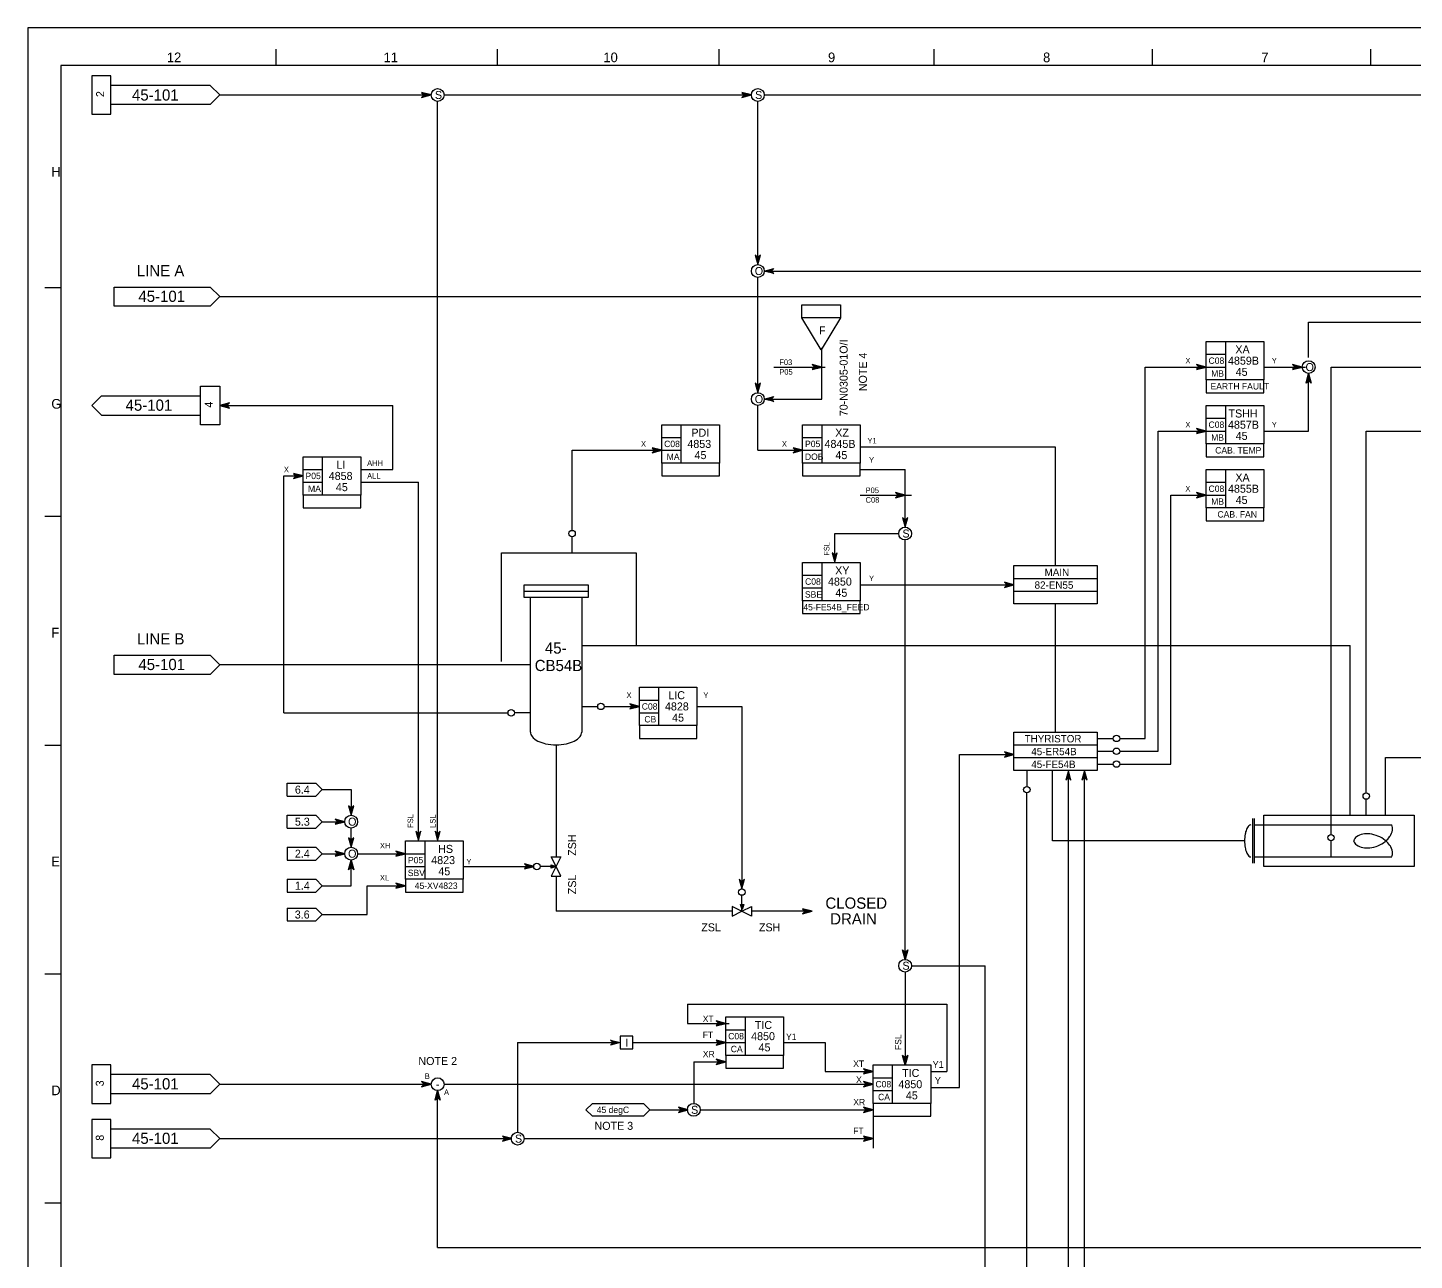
# Model space of a CAD drawing. Extents: x 0 to 841, y 0 to 594.
# Drawn here: x 0 to 433, y 209 to 594 of the extents above; entities that cross this region are included whole.
import ezdxf

# ---------------------------------------------------------------- set-up
doc = ezdxf.new("R2010")
doc.units = 0
for name, color, linetype in [('01-LIN-025-A', 7, 'Continuous'), ('08-LIN-050-A', 7, 'Continuous'), ('09-LIN-050-B', 7, 'Continuous'), ('12-LIN-100-A', 7, 'Continuous'), ('18-LIN-025-SP', 7, 'Continuous'), ('35-TXT-025', 7, 'Continuous'), ('36-TXT-035', 7, 'Continuous'), ('43-', 7, 'Continuous'), ('45-', 7, 'Continuous'), ('46-', 7, 'Continuous'), ('47-', 7, 'Continuous'), ('48-BOR-018', 7, 'Continuous'), ('49-LOG-UD', 7, 'Continuous'), ('50-REV-035-TRNG', 7, 'Continuous'), ('53-FAB-UD', 7, 'Continuous')]:
    doc.layers.add(name, color=color, linetype=linetype)

msp = doc.modelspace()

# ---------------------------------------------------------------- linework, layer by layer
at = {"layer": '01-LIN-025-A'}
for p, q in [((77.49, 587.26), (77.49, 582.23)), ((77.49, 587.26), (77.49, 582.23)), ((146.65, 587.26), (146.65, 582.23)), ((146.65, 587.26), (146.65, 582.23)), ((215.82, 587.26), (215.82, 582.23)), ((215.82, 587.26), (215.82, 582.23)), ((282.98, 587.26), (282.98, 582.23)), ((282.98, 587.26), (282.98, 582.23)), ((351.14, 587.26), (351.14, 582.23)), ((351.14, 587.26), (351.14, 582.23)), ((419.3, 587.26), (419.3, 582.23)), ((419.3, 587.26), (419.3, 582.23)), ((829.26, 582.23), (10.33, 582.23)), ((10.33, 582.23), (10.33, 10.38)), ((829.26, 582.23), (10.33, 582.23)), ((10.33, 582.23), (10.33, 10.38)), ((10.33, 512.76), (5.32, 512.76)), ((10.33, 512.76), (5.32, 512.76)), ((10.33, 441.28), (5.32, 441.28)), ((10.33, 441.28), (5.32, 441.28)), ((148, 396), (148, 430)), ((148, 430), (190, 430)), ((190, 430), (190, 401)), ((155, 418), (175, 418)), ((157, 374), (157, 416)), ((173, 416), (173, 374)), ((10.33, 369.8), (5.32, 369.8)), ((10.33, 369.8), (5.32, 369.8)), ((382.5, 347), (382.5, 333)), ((383, 347), (383, 333)), ((383, 345), (386, 345)), ((386, 345), (426, 345)), ((383, 335), (386, 335)), ((386, 335), (426, 335)), ((10.33, 298.32), (5.32, 298.32)), ((10.33, 298.32), (5.32, 298.32)), ((264, 254), (264, 244)), ((10.33, 226.84), (5.32, 226.84)), ((10.33, 226.84), (5.32, 226.84))]:
    msp.add_line(p, q, dxfattribs=at)
for points in [[(233.05, 488), (249, 488)], [(260, 448), (275.95, 448)], [(175, 420), (175, 416), (155, 416), (155, 420), (175, 420)], [(433, 348), (433, 332), (386, 332), (386, 348), (433, 348)]]:
    msp.add_lwpolyline(points, dxfattribs=at)
for centre, radius, start, end in [((159.14, 373.99), 2.14, 179.6533, 219.2026), ((161.75, 376.16), 5.54, 219.5447, 244.2009), ((168.25, 376.16), 5.54, 295.7991, 320.4553), ((170.86, 373.99), 2.14, 320.8011, 0.3504), ((163.99, 380.79), 10.68, 244.2008, 257.8668), ((165, 385.48), 15.48, 257.8679, 270.0032), ((165, 385.48), 15.48, 269.9968, 282.1321), ((166.01, 380.79), 10.68, 282.1325, 295.7985), ((387.89, 340.72), 7.83, 158.9303, 170.1513), ((383.88, 342.27), 3.53, 135.7681, 158.9281), ((382, 344.1), 0.905, 89.7595, 135.5279), ((417.8, 337.38), 4.79, 100.4091, 125.6542), ((418.26, 334.88), 7.34, 83.1488, 100.4193), ((418, 332.7), 9.53, 67.3835, 83.1493), ((421.46, 344.15), 4.8, 325.6502, 350.8952), ((423.26, 343.85), 2.97, 351.0966, 22.8177), ((392.04, 340), 12.04, 170.1472, 179.996), ((392.04, 340), 12.04, 180.0043, 189.8531), ((387.89, 339.28), 7.83, 189.8487, 201.0697), ((416.75, 338.87), 2.97, 125.8561, 157.5772), ((416.75, 341.13), 2.97, 202.425, 234.146), ((417.8, 342.62), 4.79, 234.3458, 259.5909), ((418.26, 345.12), 7.34, 259.5807, 276.8512), ((418, 347.3), 9.53, 276.8486, 292.6144), ((418, 332.7), 9.53, 51.6108, 67.3766), ((418, 347.3), 9.53, 292.6253, 308.3911), ((419.36, 345.58), 7.34, 308.3877, 325.6582), ((419.36, 334.42), 7.34, 34.3418, 51.6123), ((421.46, 335.85), 4.8, 9.1048, 34.3498), ((383.88, 337.73), 3.53, 201.0731, 224.2332), ((382, 335.9), 0.905, 224.469, 270.2374), ((423.26, 336.15), 2.97, 337.1827, 8.9038)]:
    msp.add_arc(centre, radius, start, end, dxfattribs=at)
at = {"layer": '08-LIN-050-A'}
for p, q in [((60, 510), (528, 510)), ((173, 401), (413, 401)), ((413, 348), (413, 401)), ((157, 395), (60, 395)), ((165, 370), (165, 335)), ((424, 348), (424, 366)), ((424, 366), (512, 366)), ((165, 329), (165, 318)), ((220, 318), (165, 318)), ((245, 318), (226, 318))]:
    msp.add_line(p, q, dxfattribs=at)
at = {"layer": '09-LIN-050-B'}
msp.add_lwpolyline([(0, 0), (841, 0), (841, 594), (0, 594)], close=True, dxfattribs=at)
msp.add_lwpolyline([(0, 0), (841, 0), (841, 594), (0, 594)], close=True, dxfattribs=at)
at = {"layer": '12-LIN-100-A'}
for p, q in [((308, 422), (334, 422)), ((308, 418), (334, 418)), ((308, 370), (334, 370)), ((308, 366), (334, 366)), ((81, 354), (81, 358)), ((81, 358), (90, 358)), ((90, 358), (92, 356)), ((92, 356), (90, 354)), ((81, 354), (90, 354)), ((81, 344), (81, 348)), ((81, 348), (90, 348)), ((90, 348), (92, 346)), ((81, 344), (90, 344)), ((92, 346), (90, 344)), ((81, 338), (81, 334)), ((81, 338), (90, 338)), ((92, 336), (90, 338)), ((81, 334), (90, 334)), ((90, 334), (92, 336)), ((81, 328), (81, 324)), ((81, 328), (90, 328)), ((92, 326), (90, 328)), ((90, 324), (92, 326)), ((81, 324), (90, 324)), ((81, 319), (81, 315)), ((81, 319), (90, 319)), ((92, 317), (90, 319)), ((90, 315), (92, 317)), ((81, 315), (90, 315))]:
    msp.add_line(p, q, dxfattribs=at)
for points in [[(308, 426), (334, 426), (334, 414), (308, 414)], [(308, 374), (334, 374), (334, 362), (308, 362)]]:
    msp.add_lwpolyline(points, close=True, dxfattribs=at)
at = {"layer": '18-LIN-025-SP'}
for p, q in [((321, 463), (260, 463)), ((321, 426), (321, 463)), ((321, 374), (321, 414)), ((320, 340), (320, 362)), ((380, 340), (320, 340))]:
    msp.add_line(p, q, dxfattribs=at)
at = {"layer": '43-'}
for p, q in [((27, 513), (57, 513)), ((27, 507), (27, 513)), ((57, 513), (60, 510)), ((57, 507), (27, 507)), ((60, 510), (57, 507)), ((27, 398), (57, 398)), ((27, 392), (27, 398)), ((57, 398), (60, 395)), ((60, 395), (57, 392)), ((57, 392), (27, 392))]:
    msp.add_line(p, q, dxfattribs=at)
at = {"layer": '46-'}
for p, q in [((126, 573), (123, 573.8)), ((123, 573.8), (123.8, 573)), ((123.8, 573), (123, 572.2)), ((123, 572.2), (126, 573)), ((125.6, 573), (123.4, 573.6)), ((123.4, 573.6), (124, 573)), ((124, 573), (123.4, 572.4)), ((123.4, 572.4), (125.6, 573)), ((125.2, 573), (123.8, 573.4)), ((123.8, 573.4), (124.2, 573)), ((124.2, 573), (123.8, 572.6)), ((123.8, 572.6), (125.2, 573)), ((124.8, 573), (124.2, 573.2)), ((124.2, 573.2), (124.4, 573)), ((124.4, 573), (124.2, 572.8)), ((124.2, 572.8), (124.8, 573)), ((226, 573), (223, 573.8)), ((223, 573.8), (223.8, 573)), ((223.8, 573), (223, 572.2)), ((223, 572.2), (226, 573)), ((225.6, 573), (223.4, 573.6)), ((223.4, 573.6), (224, 573)), ((224, 573), (223.4, 572.4)), ((223.4, 572.4), (225.6, 573)), ((225.2, 573), (223.8, 573.4)), ((223.8, 573.4), (224.2, 573)), ((224.2, 573), (223.8, 572.6)), ((223.8, 572.6), (225.2, 573)), ((224.8, 573), (224.2, 573.2)), ((224.2, 573.2), (224.4, 573)), ((224.4, 573), (224.2, 572.8)), ((224.2, 572.8), (224.8, 573)), ((228, 522.2), (227.2, 523)), ((227.2, 523), (228, 520)), ((228, 522), (227.4, 522.6)), ((227.4, 522.6), (228, 520.4)), ((228, 521.8), (227.6, 522.2)), ((227.6, 522.2), (228, 520.8)), ((228, 521.6), (227.8, 521.8)), ((227.8, 521.8), (228, 521.2)), ((228, 520), (228.8, 523)), ((228.8, 523), (228, 522.2)), ((228, 520.4), (228.6, 522.6)), ((228.6, 522.6), (228, 522)), ((228, 520.8), (228.4, 522.2)), ((228.4, 522.2), (228, 521.8)), ((228, 521.2), (228.2, 521.8)), ((228.2, 521.8), (228, 521.6)), ((230, 518), (233, 518.8)), ((233, 517.2), (230, 518)), ((230.4, 518), (232.6, 518.6)), ((232.6, 517.4), (230.4, 518)), ((230.8, 518), (232.2, 518.4)), ((232.2, 517.6), (230.8, 518)), ((231.2, 518), (231.8, 518.2)), ((231.8, 517.8), (231.2, 518)), ((231.8, 518.2), (231.6, 518)), ((231.6, 518), (231.8, 517.8)), ((232.2, 518.4), (231.8, 518)), ((231.8, 518), (232.2, 517.6)), ((232.6, 518.6), (232, 518)), ((232, 518), (232.6, 517.4)), ((233, 518.8), (232.2, 518)), ((232.2, 518), (233, 517.2)), ((248, 488), (245, 488.8)), ((245, 488.8), (245.8, 488)), ((245.8, 488), (245, 487.2)), ((245, 487.2), (248, 488)), ((247.6, 488), (245.4, 488.6)), ((245.4, 488.6), (246, 488)), ((246, 488), (245.4, 487.4)), ((245.4, 487.4), (247.6, 488)), ((247.2, 488), (245.8, 488.4)), ((245.8, 488.4), (246.2, 488)), ((246.2, 488), (245.8, 487.6)), ((245.8, 487.6), (247.2, 488)), ((246.8, 488), (246.2, 488.2)), ((246.2, 488.2), (246.4, 488)), ((246.4, 488), (246.2, 487.8)), ((246.2, 487.8), (246.8, 488)), ((368, 488), (365, 488.8)), ((365, 488.8), (365.8, 488)), ((365.8, 488), (365, 487.2)), ((365, 487.2), (368, 488)), ((367.6, 488), (365.4, 488.6)), ((365.4, 488.6), (366, 488)), ((366, 488), (365.4, 487.4)), ((365.4, 487.4), (367.6, 488)), ((367.2, 488), (365.8, 488.4)), ((365.8, 488.4), (366.2, 488)), ((366.2, 488), (365.8, 487.6)), ((365.8, 487.6), (367.2, 488)), ((366.8, 488), (366.2, 488.2)), ((366.2, 488.2), (366.4, 488)), ((366.4, 488), (366.2, 487.8)), ((366.2, 487.8), (366.8, 488)), ((398, 488), (395, 488.8)), ((395, 488.8), (395.8, 488)), ((395.8, 488), (395, 487.2)), ((395, 487.2), (398, 488)), ((397.6, 488), (395.4, 488.6)), ((395.4, 488.6), (396, 488)), ((396, 488), (395.4, 487.4)), ((395.4, 487.4), (397.6, 488)), ((397.2, 488), (395.8, 488.4)), ((395.8, 488.4), (396.2, 488)), ((396.2, 488), (395.8, 487.6)), ((395.8, 487.6), (397.2, 488)), ((396.8, 488), (396.2, 488.2)), ((396.2, 488.2), (396.4, 488)), ((396.4, 488), (396.2, 487.8)), ((396.2, 487.8), (396.8, 488)), ((399.2, 483), (400, 486)), ((399.4, 483.4), (400, 485.6)), ((399.6, 483.8), (400, 485.2)), ((400, 486), (400.8, 483)), ((400, 485.6), (400.6, 483.4)), ((400, 485.2), (400.4, 483.8)), ((228, 482.2), (227.2, 483)), ((227.2, 483), (228, 480)), ((228, 482), (227.4, 482.6)), ((227.4, 482.6), (228, 480.4)), ((228, 481.8), (227.6, 482.2)), ((227.6, 482.2), (228, 480.8)), ((228, 481.6), (227.8, 481.8)), ((227.8, 481.8), (228, 481.2)), ((228, 480), (228.8, 483)), ((228.8, 483), (228, 482.2)), ((228, 480.4), (228.6, 482.6)), ((228.6, 482.6), (228, 482)), ((228, 480.8), (228.4, 482.2)), ((228.4, 482.2), (228, 481.8)), ((228, 481.2), (228.2, 481.8)), ((228.2, 481.8), (228, 481.6)), ((400, 483.8), (399.2, 483)), ((400, 484), (399.4, 483.4)), ((400, 484.2), (399.6, 483.8)), ((399.8, 484.2), (400, 484.8)), ((400, 484.4), (399.8, 484.2)), ((400, 484.8), (400.2, 484.2)), ((400.2, 484.2), (400, 484.4)), ((400.4, 483.8), (400, 484.2)), ((400.6, 483.4), (400, 484)), ((400.8, 483), (400, 483.8)), ((63, 476.8), (60, 476)), ((62.6, 476.6), (60.4, 476)), ((62.2, 476.4), (60.8, 476)), ((61.8, 476), (62.2, 476.4)), ((62, 476), (62.6, 476.6)), ((62.2, 476), (63, 476.8)), ((230, 478), (233, 478.8)), ((233, 477.2), (230, 478)), ((230.4, 478), (232.6, 478.6)), ((232.6, 477.4), (230.4, 478)), ((230.8, 478), (232.2, 478.4)), ((232.2, 477.6), (230.8, 478)), ((231.2, 478), (231.8, 478.2)), ((231.8, 477.8), (231.2, 478)), ((231.8, 478.2), (231.6, 478)), ((231.6, 478), (231.8, 477.8)), ((232.2, 478.4), (231.8, 478)), ((231.8, 478), (232.2, 477.6)), ((232.6, 478.6), (232, 478)), ((232, 478), (232.6, 477.4)), ((233, 478.8), (232.2, 478)), ((232.2, 478), (233, 477.2)), ((60, 476), (63, 475.2)), ((60.4, 476), (62.6, 475.4)), ((60.8, 476), (62.2, 475.6)), ((61.8, 476.2), (61.2, 476)), ((61.2, 476), (61.8, 475.8)), ((61.6, 476), (61.8, 476.2)), ((61.8, 475.8), (61.6, 476)), ((62.2, 475.6), (61.8, 476)), ((62.6, 475.4), (62, 476)), ((63, 475.2), (62.2, 476)), ((368, 468), (365, 468.8)), ((365, 468.8), (365.8, 468)), ((365.8, 468), (365, 467.2)), ((365, 467.2), (368, 468)), ((367.6, 468), (365.4, 468.6)), ((365.4, 468.6), (366, 468)), ((366, 468), (365.4, 467.4)), ((365.4, 467.4), (367.6, 468)), ((367.2, 468), (365.8, 468.4)), ((365.8, 468.4), (366.2, 468)), ((366.2, 468), (365.8, 467.6)), ((365.8, 467.6), (367.2, 468)), ((366.8, 468), (366.2, 468.2)), ((366.2, 468.2), (366.4, 468)), ((366.4, 468), (366.2, 467.8)), ((366.2, 467.8), (366.8, 468)), ((198, 462), (195, 462.8)), ((195, 462.8), (195.8, 462)), ((195.8, 462), (195, 461.2)), ((195, 461.2), (198, 462)), ((197.6, 462), (195.4, 462.6)), ((195.4, 462.6), (196, 462)), ((196, 462), (195.4, 461.4)), ((195.4, 461.4), (197.6, 462)), ((197.2, 462), (195.8, 462.4)), ((195.8, 462.4), (196.2, 462)), ((196.2, 462), (195.8, 461.6)), ((195.8, 461.6), (197.2, 462)), ((196.8, 462), (196.2, 462.2)), ((196.2, 462.2), (196.4, 462)), ((196.4, 462), (196.2, 461.8)), ((196.2, 461.8), (196.8, 462)), ((242, 462), (239, 462.8)), ((239, 462.8), (239.8, 462)), ((239.8, 462), (239, 461.2)), ((239, 461.2), (242, 462)), ((241.6, 462), (239.4, 462.6)), ((239.4, 462.6), (240, 462)), ((240, 462), (239.4, 461.4)), ((239.4, 461.4), (241.6, 462)), ((241.2, 462), (239.8, 462.4)), ((239.8, 462.4), (240.2, 462)), ((240.2, 462), (239.8, 461.6)), ((239.8, 461.6), (241.2, 462)), ((240.8, 462), (240.2, 462.2)), ((240.2, 462.2), (240.4, 462)), ((240.4, 462), (240.2, 461.8)), ((240.2, 461.8), (240.8, 462)), ((86, 454), (83, 454.8)), ((83, 454.8), (83.8, 454)), ((83.8, 454), (83, 453.2)), ((83, 453.2), (86, 454)), ((85.6, 454), (83.4, 454.6)), ((83.4, 454.6), (84, 454)), ((84, 454), (83.4, 453.4)), ((83.4, 453.4), (85.6, 454)), ((85.2, 454), (83.8, 454.4)), ((83.8, 454.4), (84.2, 454)), ((84.2, 454), (83.8, 453.6)), ((83.8, 453.6), (85.2, 454)), ((84.8, 454), (84.2, 454.2)), ((84.2, 454.2), (84.4, 454)), ((84.4, 454), (84.2, 453.8)), ((84.2, 453.8), (84.8, 454)), ((274, 448), (271, 448.8)), ((271, 448.8), (271.8, 448)), ((271.8, 448), (271, 447.2)), ((271, 447.2), (274, 448)), ((273.6, 448), (271.4, 448.6)), ((271.4, 448.6), (272, 448)), ((272, 448), (271.4, 447.4)), ((271.4, 447.4), (273.6, 448)), ((273.2, 448), (271.8, 448.4)), ((271.8, 448.4), (272.2, 448)), ((272.2, 448), (271.8, 447.6)), ((271.8, 447.6), (273.2, 448)), ((272.8, 448), (272.2, 448.2)), ((272.2, 448.2), (272.4, 448)), ((272.4, 448), (272.2, 447.8)), ((272.2, 447.8), (272.8, 448)), ((368, 448), (365, 448.8)), ((365, 448.8), (365.8, 448)), ((365.8, 448), (365, 447.2)), ((365, 447.2), (368, 448)), ((367.6, 448), (365.4, 448.6)), ((365.4, 448.6), (366, 448)), ((366, 448), (365.4, 447.4)), ((365.4, 447.4), (367.6, 448)), ((367.2, 448), (365.8, 448.4)), ((365.8, 448.4), (366.2, 448)), ((366.2, 448), (365.8, 447.6)), ((365.8, 447.6), (367.2, 448)), ((366.8, 448), (366.2, 448.2)), ((366.2, 448.2), (366.4, 448)), ((366.4, 448), (366.2, 447.8)), ((366.2, 447.8), (366.8, 448)), ((274, 440.2), (273.2, 441)), ((273.2, 441), (274, 438)), ((274, 440), (273.4, 440.6)), ((273.4, 440.6), (274, 438.4)), ((274, 439.8), (273.6, 440.2)), ((273.6, 440.2), (274, 438.8)), ((274, 439.6), (273.8, 439.8)), ((273.8, 439.8), (274, 439.2)), ((274, 438), (274.8, 441)), ((274.8, 441), (274, 440.2)), ((274, 438.4), (274.6, 440.6)), ((274.6, 440.6), (274, 440)), ((274, 438.8), (274.4, 440.2)), ((274.4, 440.2), (274, 439.8)), ((274, 439.2), (274.2, 439.8)), ((274.2, 439.8), (274, 439.6)), ((252, 429.2), (251.2, 430)), ((251.2, 430), (252, 427)), ((252, 429), (251.4, 429.6)), ((251.4, 429.6), (252, 427.4)), ((252, 428.8), (251.6, 429.2)), ((251.6, 429.2), (252, 427.8)), ((252, 428.6), (251.8, 428.8)), ((251.8, 428.8), (252, 428.2)), ((252, 427), (252.8, 430)), ((252.8, 430), (252, 429.2)), ((252, 427.4), (252.6, 429.6)), ((252.6, 429.6), (252, 429)), ((252, 427.8), (252.4, 429.2)), ((252.4, 429.2), (252, 428.8)), ((252, 428.2), (252.2, 428.8)), ((252.2, 428.8), (252, 428.6)), ((308, 420), (305, 420.8)), ((305, 420.8), (305.8, 420)), ((307.6, 420), (305.4, 420.6)), ((305.4, 420.6), (306, 420)), ((307.2, 420), (305.8, 420.4)), ((305.8, 420.4), (306.2, 420)), ((306.8, 420), (306.2, 420.2)), ((306.2, 420.2), (306.4, 420)), ((305.8, 420), (305, 419.2)), ((305, 419.2), (308, 420)), ((306, 420), (305.4, 419.4)), ((305.4, 419.4), (307.6, 420)), ((306.2, 420), (305.8, 419.6)), ((305.8, 419.6), (307.2, 420)), ((306.4, 420), (306.2, 419.8)), ((306.2, 419.8), (306.8, 420)), ((191, 382), (188, 382.8)), ((188, 382.8), (188.8, 382)), ((188.8, 382), (188, 381.2)), ((188, 381.2), (191, 382)), ((190.6, 382), (188.4, 382.6)), ((188.4, 382.6), (189, 382)), ((189, 382), (188.4, 381.4)), ((188.4, 381.4), (190.6, 382)), ((190.2, 382), (188.8, 382.4)), ((188.8, 382.4), (189.2, 382)), ((189.2, 382), (188.8, 381.6)), ((188.8, 381.6), (190.2, 382)), ((189.8, 382), (189.2, 382.2)), ((189.2, 382.2), (189.4, 382)), ((189.4, 382), (189.2, 381.8)), ((189.2, 381.8), (189.8, 382)), ((308, 367), (305, 367.8)), ((305, 367.8), (305.8, 367)), ((305.8, 367), (305, 366.2)), ((305, 366.2), (308, 367)), ((307.6, 367), (305.4, 367.6)), ((305.4, 367.6), (306, 367)), ((306, 367), (305.4, 366.4)), ((305.4, 366.4), (307.6, 367)), ((307.2, 367), (305.8, 367.4)), ((305.8, 367.4), (306.2, 367)), ((306.2, 367), (305.8, 366.6)), ((305.8, 366.6), (307.2, 367)), ((306.8, 367), (306.2, 367.2)), ((306.2, 367.2), (306.4, 367)), ((306.4, 367), (306.2, 366.8)), ((306.2, 366.8), (306.8, 367)), ((325, 362), (324.2, 359)), ((324.2, 359), (325, 359.8)), ((325, 361.6), (324.4, 359.4)), ((324.4, 359.4), (325, 360)), ((325, 361.2), (324.6, 359.8)), ((324.6, 359.8), (325, 360.2)), ((325, 360.8), (324.8, 360.2)), ((324.8, 360.2), (325, 360.4)), ((325.8, 359), (325, 362)), ((325.6, 359.4), (325, 361.6)), ((325.4, 359.8), (325, 361.2)), ((325.2, 360.2), (325, 360.8)), ((325, 360.4), (325.2, 360.2)), ((325, 360.2), (325.4, 359.8)), ((325, 360), (325.6, 359.4)), ((325, 359.8), (325.8, 359)), ((330, 362), (329.2, 359)), ((329.2, 359), (330, 359.8)), ((330, 361.6), (329.4, 359.4)), ((329.4, 359.4), (330, 360)), ((330, 361.2), (329.6, 359.8)), ((329.6, 359.8), (330, 360.2)), ((330, 360.8), (329.8, 360.2)), ((329.8, 360.2), (330, 360.4)), ((330.8, 359), (330, 362)), ((330.6, 359.4), (330, 361.6)), ((330.4, 359.8), (330, 361.2)), ((330.2, 360.2), (330, 360.8)), ((330, 360.4), (330.2, 360.2)), ((330, 360.2), (330.4, 359.8)), ((330, 360), (330.6, 359.4)), ((330, 359.8), (330.8, 359)), ((101, 350.2), (100.2, 351)), ((100.2, 351), (101, 348)), ((101, 348), (101.8, 351)), ((101.8, 351), (101, 350.2)), ((99, 346), (96, 346.8)), ((96, 346.8), (96.8, 346)), ((98.6, 346), (96.4, 346.6)), ((96.4, 346.6), (97, 346)), ((101, 350), (100.4, 350.6)), ((100.4, 350.6), (101, 348.4)), ((101, 349.8), (100.6, 350.2)), ((100.6, 350.2), (101, 348.8)), ((101, 349.6), (100.8, 349.8)), ((100.8, 349.8), (101, 349.2)), ((101, 348.4), (101.6, 350.6)), ((101.6, 350.6), (101, 350)), ((101, 348.8), (101.4, 350.2)), ((101.4, 350.2), (101, 349.8)), ((101, 349.2), (101.2, 349.8)), ((101.2, 349.8), (101, 349.6)), ((96.8, 346), (96, 345.2)), ((96, 345.2), (99, 346)), ((97, 346), (96.4, 345.4)), ((96.4, 345.4), (98.6, 346)), ((98.2, 346), (96.8, 346.4)), ((96.8, 346.4), (97.2, 346)), ((97.2, 346), (96.8, 345.6)), ((96.8, 345.6), (98.2, 346)), ((97.8, 346), (97.2, 346.2)), ((97.2, 346.2), (97.4, 346)), ((97.4, 346), (97.2, 345.8)), ((97.2, 345.8), (97.8, 346)), ((122, 342.2), (121.2, 343)), ((121.2, 343), (122, 340)), ((122, 342), (121.4, 342.6)), ((121.4, 342.6), (122, 340.4)), ((122, 341.8), (121.6, 342.2)), ((121.6, 342.2), (122, 340.8)), ((122, 340), (122.8, 343)), ((122.8, 343), (122, 342.2)), ((122, 340.4), (122.6, 342.6)), ((122.6, 342.6), (122, 342)), ((122, 340.8), (122.4, 342.2)), ((122.4, 342.2), (122, 341.8)), ((128, 342.2), (127.2, 343)), ((127.2, 343), (128, 340)), ((128, 342), (127.4, 342.6)), ((127.4, 342.6), (128, 340.4)), ((128, 341.8), (127.6, 342.2)), ((127.6, 342.2), (128, 340.8)), ((128, 340), (128.8, 343)), ((128.8, 343), (128, 342.2)), ((128, 340.4), (128.6, 342.6)), ((128.6, 342.6), (128, 342)), ((128, 340.8), (128.4, 342.2)), ((128.4, 342.2), (128, 341.8)), ((101, 340.2), (100.2, 341)), ((100.2, 341), (101, 338)), ((101, 340), (100.4, 340.6)), ((100.4, 340.6), (101, 338.4)), ((101, 339.8), (100.6, 340.2)), ((100.6, 340.2), (101, 338.8)), ((101, 339.6), (100.8, 339.8)), ((100.8, 339.8), (101, 339.2)), ((101, 338), (101.8, 341)), ((101.8, 341), (101, 340.2)), ((101, 338.4), (101.6, 340.6)), ((101.6, 340.6), (101, 340)), ((101, 338.8), (101.4, 340.2)), ((101.4, 340.2), (101, 339.8)), ((101, 339.2), (101.2, 339.8)), ((101.2, 339.8), (101, 339.6)), ((122, 341.6), (121.8, 341.8)), ((121.8, 341.8), (122, 341.2)), ((122, 341.2), (122.2, 341.8)), ((122.2, 341.8), (122, 341.6)), ((128, 341.6), (127.8, 341.8)), ((127.8, 341.8), (128, 341.2)), ((128, 341.2), (128.2, 341.8)), ((128.2, 341.8), (128, 341.6)), ((99, 336), (96, 336.8)), ((96, 336.8), (96.8, 336)), ((96.8, 336), (96, 335.2)), ((96, 335.2), (99, 336)), ((98.6, 336), (96.4, 336.6)), ((96.4, 336.6), (97, 336)), ((97, 336), (96.4, 335.4)), ((96.4, 335.4), (98.6, 336)), ((98.2, 336), (96.8, 336.4)), ((96.8, 336.4), (97.2, 336)), ((97.2, 336), (96.8, 335.6)), ((96.8, 335.6), (98.2, 336)), ((97.8, 336), (97.2, 336.2)), ((97.2, 336.2), (97.4, 336)), ((97.4, 336), (97.2, 335.8)), ((97.2, 335.8), (97.8, 336)), ((100.2, 331), (101, 334)), ((100.4, 331.4), (101, 333.6)), ((101, 334), (101.8, 331)), ((101, 333.6), (101.6, 331.4)), ((118, 336), (115, 336.8)), ((115, 336.8), (115.8, 336)), ((115.8, 336), (115, 335.2)), ((115, 335.2), (118, 336)), ((117.6, 336), (115.4, 336.6)), ((115.4, 336.6), (116, 336)), ((116, 336), (115.4, 335.4)), ((115.4, 335.4), (117.6, 336)), ((117.2, 336), (115.8, 336.4)), ((115.8, 336.4), (116.2, 336)), ((116.2, 336), (115.8, 335.6)), ((115.8, 335.6), (117.2, 336)), ((116.8, 336), (116.2, 336.2)), ((116.2, 336.2), (116.4, 336)), ((116.4, 336), (116.2, 335.8)), ((116.2, 335.8), (116.8, 336)), ((101, 331.8), (100.2, 331)), ((101, 332), (100.4, 331.4)), ((100.6, 331.8), (101, 333.2)), ((101, 332.2), (100.6, 331.8)), ((100.8, 332.2), (101, 332.8)), ((101, 332.4), (100.8, 332.2)), ((101, 333.2), (101.4, 331.8)), ((101, 332.8), (101.2, 332.2)), ((101.2, 332.2), (101, 332.4)), ((101.4, 331.8), (101, 332.2)), ((101.6, 331.4), (101, 332)), ((101.8, 331), (101, 331.8)), ((158.12, 332.04), (155.12, 332.84)), ((155.12, 332.84), (155.92, 332.04)), ((155.92, 332.04), (155.12, 331.24)), ((155.12, 331.24), (158.12, 332.04)), ((157.72, 332.04), (155.52, 332.64)), ((155.52, 332.64), (156.12, 332.04)), ((156.12, 332.04), (155.52, 331.44)), ((155.52, 331.44), (157.72, 332.04)), ((157.32, 332.04), (155.92, 332.44)), ((155.92, 332.44), (156.32, 332.04)), ((156.32, 332.04), (155.92, 331.64)), ((155.92, 331.64), (157.32, 332.04)), ((156.92, 332.04), (156.32, 332.24)), ((156.32, 332.24), (156.52, 332.04)), ((156.52, 332.04), (156.32, 331.84)), ((156.32, 331.84), (156.92, 332.04)), ((118, 326), (115, 326.8)), ((115, 326.8), (115.8, 326)), ((115.8, 326), (115, 325.2)), ((115, 325.2), (118, 326)), ((117.6, 326), (115.4, 326.6)), ((115.4, 326.6), (116, 326)), ((116, 326), (115.4, 325.4)), ((115.4, 325.4), (117.6, 326)), ((117.2, 326), (115.8, 326.4)), ((115.8, 326.4), (116.2, 326)), ((116.2, 326), (115.8, 325.6)), ((115.8, 325.6), (117.2, 326)), ((116.8, 326), (116.2, 326.2)), ((116.2, 326.2), (116.4, 326)), ((116.4, 326), (116.2, 325.8)), ((116.2, 325.8), (116.8, 326)), ((223, 327.2), (222.2, 328)), ((222.2, 328), (223, 325)), ((223, 327), (222.4, 327.6)), ((222.4, 327.6), (223, 325.4)), ((223, 326.8), (222.6, 327.2)), ((222.6, 327.2), (223, 325.8)), ((223, 326.6), (222.8, 326.8)), ((222.8, 326.8), (223, 326.2)), ((223, 325), (223.8, 328)), ((223.8, 328), (223, 327.2)), ((223, 325.4), (223.6, 327.6)), ((223.6, 327.6), (223, 327)), ((223, 325.8), (223.4, 327.2)), ((223.4, 327.2), (223, 326.8)), ((223, 326.2), (223.2, 326.8)), ((223.2, 326.8), (223, 326.6)), ((245, 318), (242, 318.8)), ((242, 318.8), (242.8, 318)), ((242.8, 318), (242, 317.2)), ((242, 317.2), (245, 318)), ((244.6, 318), (242.4, 318.6)), ((242.4, 318.6), (243, 318)), ((243, 318), (242.4, 317.4)), ((242.4, 317.4), (244.6, 318)), ((244.2, 318), (242.8, 318.4)), ((242.8, 318.4), (243.2, 318)), ((243.2, 318), (242.8, 317.6)), ((242.8, 317.6), (244.2, 318)), ((243.8, 318), (243.2, 318.2)), ((243.2, 318.2), (243.4, 318)), ((243.4, 318), (243.2, 317.8)), ((243.2, 317.8), (243.8, 318)), ((274, 303), (273.2, 306)), ((273.2, 306), (274, 305.2)), ((274, 303.4), (273.4, 305.6)), ((273.4, 305.6), (274, 305)), ((274, 303.8), (273.6, 305.2)), ((273.6, 305.2), (274, 304.8)), ((274, 304.2), (273.8, 304.8)), ((273.8, 304.8), (274, 304.6)), ((274, 305.2), (274.8, 306)), ((274.8, 306), (274, 303)), ((274, 305), (274.6, 305.6)), ((274.6, 305.6), (274, 303.4)), ((274, 304.8), (274.4, 305.2)), ((274.4, 305.2), (274, 303.8)), ((274, 304.6), (274.2, 304.8)), ((274.2, 304.8), (274, 304.2)), ((218, 283), (215, 283.8)), ((215, 283.8), (215.8, 283)), ((215.8, 283), (215, 282.2)), ((215, 282.2), (218, 283)), ((217.6, 283), (215.4, 283.6)), ((215.4, 283.6), (216, 283)), ((216, 283), (215.4, 282.4)), ((215.4, 282.4), (217.6, 283)), ((217.2, 283), (215.8, 283.4)), ((215.8, 283.4), (216.2, 283)), ((216.2, 283), (215.8, 282.6)), ((215.8, 282.6), (217.2, 283)), ((216.8, 283), (216.2, 283.2)), ((216.2, 283.2), (216.4, 283)), ((216.4, 283), (216.2, 282.8)), ((216.2, 282.8), (216.8, 283)), ((182.8, 277), (182, 277.8)), ((182, 277.8), (185, 277)), ((183, 277), (182.4, 277.6)), ((182.4, 277.6), (184.6, 277)), ((183.2, 277), (182.8, 277.4)), ((182.8, 277.4), (184.2, 277)), ((183.4, 277), (183.2, 277.2)), ((183.2, 277.2), (183.8, 277)), ((218, 277), (215, 277.8)), ((215, 277.8), (215.8, 277)), ((217.6, 277), (215.4, 277.6)), ((215.4, 277.6), (216, 277)), ((217.2, 277), (215.8, 277.4)), ((215.8, 277.4), (216.2, 277)), ((216.8, 277), (216.2, 277.2)), ((216.2, 277.2), (216.4, 277)), ((185, 277), (182, 276.2)), ((182, 276.2), (182.8, 277)), ((184.6, 277), (182.4, 276.4)), ((182.4, 276.4), (183, 277)), ((184.2, 277), (182.8, 276.6)), ((182.8, 276.6), (183.2, 277)), ((183.8, 277), (183.2, 276.8)), ((183.2, 276.8), (183.4, 277)), ((215.8, 277), (215, 276.2)), ((215, 276.2), (218, 277)), ((216, 277), (215.4, 276.4)), ((215.4, 276.4), (217.6, 277)), ((216.2, 277), (215.8, 276.6)), ((215.8, 276.6), (217.2, 277)), ((216.4, 277), (216.2, 276.8)), ((216.2, 276.8), (216.8, 277)), ((274, 270), (273.2, 273)), ((273.2, 273), (274, 272.2)), ((274, 272.2), (273.2, 273)), ((273.2, 273), (274, 270)), ((274, 272.2), (274.8, 273)), ((274.8, 273), (274, 270)), ((274, 270), (274.8, 273)), ((274.8, 273), (274, 272.2)), ((218, 271), (215, 271.8)), ((215, 271.8), (215.8, 271)), ((215.8, 271), (215, 270.2)), ((215, 270.2), (218, 271)), ((217.6, 271), (215.4, 271.6)), ((215.4, 271.6), (216, 271)), ((216, 271), (215.4, 270.4)), ((215.4, 270.4), (217.6, 271)), ((217.2, 271), (215.8, 271.4)), ((215.8, 271.4), (216.2, 271)), ((216.2, 271), (215.8, 270.6)), ((215.8, 270.6), (217.2, 271)), ((216.8, 271), (216.2, 271.2)), ((216.2, 271.2), (216.4, 271)), ((216.4, 271), (216.2, 270.8)), ((216.2, 270.8), (216.8, 271)), ((264, 268), (261, 268.8)), ((261, 268.8), (261.8, 268)), ((263.6, 268), (261.4, 268.6)), ((261.4, 268.6), (262, 268)), ((274, 270.4), (273.4, 272.6)), ((273.4, 272.6), (274, 272)), ((274, 272), (273.4, 272.6)), ((273.4, 272.6), (274, 270.4)), ((274, 270.8), (273.6, 272.2)), ((273.6, 272.2), (274, 271.8)), ((274, 271.8), (273.6, 272.2)), ((273.6, 272.2), (274, 270.8)), ((274, 271.2), (273.8, 271.8)), ((273.8, 271.8), (274, 271.6)), ((274, 271.6), (273.8, 271.8)), ((273.8, 271.8), (274, 271.2)), ((274, 272), (274.6, 272.6)), ((274.6, 272.6), (274, 270.4)), ((274, 270.4), (274.6, 272.6)), ((274.6, 272.6), (274, 272)), ((274, 271.8), (274.4, 272.2)), ((274.4, 272.2), (274, 270.8)), ((274, 270.8), (274.4, 272.2)), ((274.4, 272.2), (274, 271.8)), ((274, 271.6), (274.2, 271.8)), ((274.2, 271.8), (274, 271.2)), ((274, 271.2), (274.2, 271.8)), ((274.2, 271.8), (274, 271.6)), ((126, 264), (123, 264.8)), ((123, 264.8), (123.8, 264)), ((125.6, 264), (123.4, 264.6)), ((123.4, 264.6), (124, 264)), ((125.2, 264), (123.8, 264.4)), ((123.8, 264.4), (124.2, 264)), ((124.8, 264), (124.2, 264.2)), ((124.2, 264.2), (124.4, 264)), ((261.8, 268), (261, 267.2)), ((261, 267.2), (264, 268)), ((264, 264), (261, 264.8)), ((261, 264.8), (261.8, 264)), ((262, 268), (261.4, 267.4)), ((261.4, 267.4), (263.6, 268)), ((263.6, 264), (261.4, 264.6)), ((261.4, 264.6), (262, 264)), ((263.2, 268), (261.8, 268.4)), ((261.8, 268.4), (262.2, 268)), ((262.2, 268), (261.8, 267.6)), ((261.8, 267.6), (263.2, 268)), ((263.2, 264), (261.8, 264.4)), ((261.8, 264.4), (262.2, 264)), ((262.8, 268), (262.2, 268.2)), ((262.2, 268.2), (262.4, 268)), ((262.4, 268), (262.2, 267.8)), ((262.2, 267.8), (262.8, 268)), ((262.8, 264), (262.2, 264.2)), ((262.2, 264.2), (262.4, 264)), ((123.8, 264), (123, 263.2)), ((123, 263.2), (126, 264)), ((124, 264), (123.4, 263.4)), ((123.4, 263.4), (125.6, 264)), ((124.2, 264), (123.8, 263.6)), ((123.8, 263.6), (125.2, 264)), ((124.4, 264), (124.2, 263.8)), ((124.2, 263.8), (124.8, 264)), ((127.2, 259), (128, 262)), ((127.4, 259.4), (128, 261.6)), ((128, 260), (127.4, 259.4)), ((127.6, 259.8), (128, 261.2)), ((128, 260.2), (127.6, 259.8)), ((127.8, 260.2), (128, 260.8)), ((128, 260.4), (127.8, 260.2)), ((128, 262), (128.8, 259)), ((128, 261.6), (128.6, 259.4)), ((128, 261.2), (128.4, 259.8)), ((128, 260.8), (128.2, 260.2)), ((128.2, 260.2), (128, 260.4)), ((128.4, 259.8), (128, 260.2)), ((128.6, 259.4), (128, 260)), ((261.8, 264), (261, 263.2)), ((261, 263.2), (264, 264)), ((262, 264), (261.4, 263.4)), ((261.4, 263.4), (263.6, 264)), ((262.2, 264), (261.8, 263.6)), ((261.8, 263.6), (263.2, 264)), ((262.4, 264), (262.2, 263.8)), ((262.2, 263.8), (262.8, 264)), ((128, 259.8), (127.2, 259)), ((128.8, 259), (128, 259.8)), ((206.23, 256), (203.23, 256.8)), ((203.23, 256.8), (204.03, 256)), ((204.03, 256), (203.23, 255.2)), ((203.23, 255.2), (206.23, 256)), ((205.83, 256), (203.63, 256.6)), ((203.63, 256.6), (204.23, 256)), ((204.23, 256), (203.63, 255.4)), ((203.63, 255.4), (205.83, 256)), ((205.43, 256), (204.03, 256.4)), ((204.03, 256.4), (204.43, 256)), ((204.43, 256), (204.03, 255.6)), ((204.03, 255.6), (205.43, 256)), ((205.03, 256), (204.43, 256.2)), ((204.43, 256.2), (204.63, 256)), ((204.63, 256), (204.43, 255.8)), ((204.43, 255.8), (205.03, 256)), ((264, 256), (261, 256.8)), ((261, 256.8), (261.8, 256)), ((261.8, 256), (261, 255.2)), ((261, 255.2), (264, 256)), ((263.6, 256), (261.4, 256.6)), ((261.4, 256.6), (262, 256)), ((262, 256), (261.4, 255.4)), ((261.4, 255.4), (263.6, 256)), ((263.2, 256), (261.8, 256.4)), ((261.8, 256.4), (262.2, 256)), ((262.2, 256), (261.8, 255.6)), ((261.8, 255.6), (263.2, 256)), ((262.8, 256), (262.2, 256.2)), ((262.2, 256.2), (262.4, 256)), ((262.4, 256), (262.2, 255.8)), ((262.2, 255.8), (262.8, 256)), ((151.23, 247), (148.23, 247.8)), ((148.23, 247.8), (149.03, 247)), ((149.03, 247), (148.23, 246.2)), ((148.23, 246.2), (151.23, 247)), ((150.83, 247), (148.63, 247.6)), ((148.63, 247.6), (149.23, 247)), ((149.23, 247), (148.63, 246.4)), ((148.63, 246.4), (150.83, 247)), ((150.43, 247), (149.03, 247.4)), ((149.03, 247.4), (149.43, 247)), ((149.43, 247), (149.03, 246.6)), ((149.03, 246.6), (150.43, 247)), ((150.03, 247), (149.43, 247.2)), ((149.43, 247.2), (149.63, 247)), ((149.63, 247), (149.43, 246.8)), ((149.43, 246.8), (150.03, 247)), ((264, 247), (261, 247.8)), ((261, 247.8), (261.8, 247)), ((261.8, 247), (261, 246.2)), ((261, 246.2), (264, 247)), ((263.6, 247), (261.4, 247.6)), ((261.4, 247.6), (262, 247)), ((262, 247), (261.4, 246.4)), ((261.4, 246.4), (263.6, 247)), ((263.2, 247), (261.8, 247.4)), ((261.8, 247.4), (262.2, 247)), ((262.2, 247), (261.8, 246.6)), ((261.8, 246.6), (263.2, 247)), ((262.8, 247), (262.2, 247.2)), ((262.2, 247.2), (262.4, 247)), ((262.4, 247), (262.2, 246.8)), ((262.2, 246.8), (262.8, 247))]:
    msp.add_line(p, q, dxfattribs=at)
for points in [[(60, 573), (126, 573)], [(130, 573), (226, 573)], [(230, 573), (550, 573)], [(128, 454), (128, 571)], [(228, 520), (228, 571)], [(228, 480), (228, 516)], [(230, 518), (484, 518)], [(400, 491), (400, 502)], [(400, 502), (477, 502)], [(248, 478), (248, 494)], [(349, 488), (368, 488)], [(349, 372), (349, 488)], [(386, 488), (399, 488)], [(400, 468), (400, 486)], [(407, 342), (407, 488)], [(407, 488), (444, 488)], [(230, 478), (248, 478)], [(60, 476), (114, 476)], [(114, 456), (114, 476)], [(228, 462), (228, 476)], [(353, 468), (369, 468)], [(353, 368), (353, 468)], [(386, 468), (400, 468)], [(418, 355), (418, 468)], [(418, 468), (445, 468)], [(170, 462), (198, 462)], [(170, 437), (170, 462)], [(228, 462), (242, 462)], [(104, 456), (114, 456)], [(260, 456), (274, 456)], [(274, 438), (274, 456)], [(80, 454), (86, 454)], [(80, 380), (80, 454)], [(104, 452), (122, 452)], [(122, 341), (122, 452)], [(128, 341), (128, 454)], [(357, 448), (368, 448)], [(357, 364), (357, 448)], [(252, 436), (272, 436)], [(252, 427), (252, 436)], [(274, 303), (274, 434)], [(260, 420), (308, 420)], [(180, 382), (191, 382)], [(209, 382), (223, 382), (223, 325)], [(80, 380), (150, 380)], [(341, 372), (349, 372)], [(291, 367), (308, 367)], [(291, 263), (291, 367)], [(341, 368), (353, 368)], [(341, 364), (357, 364)], [(325, 191), (325, 362)], [(330, 164), (330, 362)], [(92, 356), (101, 356)], [(101, 356), (101, 348)], [(312, 205), (312, 355)], [(92, 346), (99, 346)], [(101, 338), (101, 344)], [(92, 336), (99, 336)], [(101, 326), (101, 334)], [(103, 336), (120, 336)], [(136, 332), (155, 332)], [(153, 332), (158.13, 332)], [(92, 326), (101, 326)], [(106, 326), (117.91, 326)], [(106, 317), (106, 326)], [(92, 317), (106, 317)], [(274, 299), (274, 270)], [(276, 301), (299, 301)], [(299, 194), (299, 301)], [(206, 289), (206, 283)], [(206, 289), (287, 289)], [(287, 289), (287, 268)], [(206, 283), (219, 283)], [(153, 277), (184, 277)], [(153, 277), (153, 249)], [(189, 277), (219, 277)], [(236, 277), (249, 277)], [(249, 277), (249, 268)], [(208, 271), (218, 271)], [(208, 271), (208, 258)], [(249, 268), (264, 268)], [(282.32, 268), (287, 268)], [(60, 264), (126, 264)], [(128, 213), (128, 260)], [(130, 264), (264, 264)], [(282.32, 263), (291, 263)], [(194.32, 256), (206, 256)], [(210, 256), (264, 256)], [(60, 247), (151, 247)], [(155, 247), (264, 247)], [(128, 213), (471, 213)]]:
    msp.add_lwpolyline(points, dxfattribs=at)
at = {"layer": '47-'}
for p, q in [((170, 430), (170, 435)), ((173, 382), (178, 382)), ((157, 380), (152, 380)), ((334, 372), (339, 372)), ((334, 368), (339, 368)), ((334, 364), (339, 364)), ((312, 362), (312, 357)), ((418, 348), (418, 353)), ((407, 335), (407, 340)), ((165, 332), (160, 332)), ((223, 318), (223, 323))]:
    msp.add_line(p, q, dxfattribs=at)
for points in [[(165, 332), (163.5, 335), (166.5, 335), (163.5, 329), (166.5, 329), (165, 332)], [(223, 318), (226, 319.5), (226, 316.5), (220, 319.5), (220, 316.5), (223, 318)]]:
    msp.add_lwpolyline(points, dxfattribs=at)
for centre in [(170, 436), (179, 382), (151, 380), (340, 372), (340, 368), (340, 364), (312, 356), (418, 354), (407, 341), (159, 332), (223, 324)]:
    msp.add_circle(centre, 1, dxfattribs=at)
at = {"layer": '48-BOR-018'}
for p, q in [((368, 496), (386, 496)), ((368, 484), (368, 496)), ((374, 496), (374, 484)), ((386, 496), (386, 484)), ((368, 492), (374, 492)), ((368, 488), (374, 488)), ((386, 484), (368, 484)), ((368, 484), (368, 480)), ((386, 480), (386, 484)), ((368, 480), (386, 480)), ((368, 476), (386, 476)), ((368, 464), (368, 476)), ((368, 472), (374, 472)), ((374, 476), (374, 464)), ((386, 476), (386, 464)), ((198, 470), (216, 470)), ((198, 458), (198, 470)), ((204, 470), (204, 458)), ((216, 470), (216, 458)), ((242, 470), (260, 470)), ((242, 458), (242, 470)), ((248, 470), (248, 458)), ((260, 470), (260, 458)), ((368, 468), (374, 468)), ((198, 466), (204, 466)), ((242, 466), (248, 466)), ((386, 464), (368, 464)), ((368, 464), (368, 460)), ((386, 460), (386, 464)), ((86, 460), (104, 460)), ((86, 448), (86, 460)), ((92, 460), (92, 448)), ((104, 460), (104, 448)), ((198, 462), (204, 462)), ((242, 462), (248, 462)), ((368, 460), (386, 460)), ((86, 456), (92, 456)), ((216, 458), (198, 458)), ((198, 458), (198, 454)), ((216, 454), (216, 458)), ((260, 458), (242, 458)), ((242, 458), (242, 454)), ((260, 454), (260, 458)), ((368, 456), (386, 456)), ((368, 444), (368, 456)), ((374, 456), (374, 444)), ((386, 456), (386, 444)), ((86, 452), (92, 452)), ((198, 454), (216, 454)), ((242, 454), (260, 454)), ((368, 452), (374, 452)), ((104, 448), (86, 448)), ((86, 448), (86, 444)), ((104, 444), (104, 448)), ((368, 448), (374, 448)), ((86, 444), (104, 444)), ((386, 444), (368, 444)), ((368, 444), (368, 440)), ((386, 440), (386, 444)), ((368, 440), (386, 440)), ((242, 427), (260, 427)), ((242, 415), (242, 427)), ((248, 427), (248, 415)), ((260, 427), (260, 415)), ((242, 423), (248, 423)), ((242, 419), (248, 419)), ((260, 415), (242, 415)), ((242, 415), (242, 411)), ((260, 411), (260, 415)), ((242, 411), (260, 411)), ((191, 388), (209, 388)), ((191, 376), (191, 388)), ((197, 388), (197, 376)), ((209, 388), (209, 376)), ((191, 384), (197, 384)), ((191, 380), (197, 380)), ((209, 376), (191, 376)), ((191, 376), (191, 372)), ((209, 372), (209, 376)), ((191, 372), (209, 372)), ((118, 340), (136, 340)), ((118, 328), (118, 340)), ((124, 340), (124, 328)), ((136, 340), (136, 328)), ((118, 336), (124, 336)), ((118, 332), (124, 332)), ((136, 328), (118, 328)), ((118, 328), (118, 324)), ((136, 324), (136, 328)), ((118, 324), (136, 324)), ((218, 285), (236, 285)), ((218, 273), (218, 285)), ((224, 285), (224, 273)), ((236, 285), (236, 273)), ((218, 281), (224, 281)), ((218, 277), (224, 277)), ((236, 273), (218, 273)), ((218, 273), (218, 269)), ((236, 269), (236, 273)), ((218, 269), (236, 269)), ((264, 270), (282, 270)), ((264, 258), (264, 270)), ((270, 270), (270, 258)), ((282, 270), (282, 258)), ((264, 266), (270, 266)), ((264, 262), (270, 262)), ((174.32, 256), (176.32, 258)), ((176.32, 254), (174.32, 256)), ((176.32, 258), (192.32, 258)), ((192.32, 258), (194.32, 256)), ((194.32, 256), (192.32, 254)), ((282, 258), (264, 258)), ((264, 258), (264, 254)), ((282, 254), (282, 258)), ((192.32, 254), (176.32, 254)), ((264, 254), (282, 254))]:
    msp.add_line(p, q, dxfattribs=at)
msp.add_lwpolyline([(185, 275), (189, 275), (189, 279), (185, 279)], close=True, dxfattribs=at)
for centre in [(128, 573), (228, 573), (228, 518), (400, 488), (228, 478), (274, 436), (101, 346), (101, 336), (274, 301), (128, 264), (208, 256), (153, 247)]:
    msp.add_circle(centre, 2, dxfattribs=at)
at = {"layer": '49-LOG-UD'}
for p, q in [((20, 579), (20, 567)), ((26, 579), (20, 579)), ((26, 567), (26, 579)), ((57, 576), (26, 576)), ((57, 576), (60, 573)), ((60, 573), (57, 570)), ((57, 570), (26, 570)), ((20, 567), (26, 567)), ((54, 470), (54, 482)), ((54, 482), (60, 482)), ((60, 482), (60, 470)), ((23, 479), (20, 476)), ((23, 479), (54, 479)), ((20, 476), (23, 473)), ((23, 473), (54, 473)), ((60, 470), (54, 470)), ((20, 270), (20, 258)), ((26, 270), (20, 270)), ((26, 258), (26, 270)), ((57, 267), (26, 267)), ((57, 267), (60, 264)), ((57, 261), (26, 261)), ((60, 264), (57, 261)), ((20, 258), (26, 258)), ((20, 253), (20, 241)), ((26, 253), (20, 253)), ((26, 241), (26, 253)), ((57, 250), (26, 250)), ((57, 250), (60, 247)), ((60, 247), (57, 244)), ((57, 244), (26, 244)), ((20, 241), (26, 241))]:
    msp.add_line(p, q, dxfattribs=at)
at = {"layer": '50-REV-035-TRNG'}
for p, q in [((163.5, 331.5), (163.5, 332.5)), ((163.5, 332.5), (165, 332)), ((165, 332), (163.5, 331.5)), ((163.58, 331.65), (163.58, 332.35)), ((163.58, 332.35), (164.53, 332.04)), ((164.76, 332.04), (163.58, 331.65)), ((163.66, 331.8), (163.66, 332.2)), ((163.66, 332.2), (164.29, 332.04)), ((164.53, 332.04), (163.66, 331.8)), ((164.29, 332.04), (163.74, 331.88)), ((163.74, 331.88), (163.74, 332.04)), ((163.74, 332.04), (164.06, 332.04)), ((223.09, 318.61), (222.59, 320.11)), ((222.59, 320.11), (223.59, 320.11)), ((223.13, 318.85), (222.73, 320.03)), ((222.73, 320.03), (223.44, 320.03)), ((223.13, 319.09), (222.89, 319.95)), ((222.89, 319.95), (223.28, 319.95)), ((223.13, 319.32), (222.97, 319.87)), ((222.97, 319.87), (223.13, 319.87)), ((223.59, 320.11), (223.09, 318.61)), ((223.44, 320.03), (223.13, 319.09)), ((223.28, 319.95), (223.13, 319.32)), ((223.13, 319.87), (223.13, 319.56))]:
    msp.add_line(p, q, dxfattribs=at)
at = {"layer": '53-FAB-UD'}
for p, q in [((241.78, 507.43), (253.78, 507.43)), ((241.78, 503.43), (241.78, 507.43)), ((253.78, 507.43), (253.78, 503.43)), ((253.78, 503.43), (241.78, 503.43)), ((247.78, 493.43), (241.78, 503.43)), ((253.78, 503.43), (247.78, 493.43))]:
    msp.add_line(p, q, dxfattribs=at)

# ---------------------------------------------------------------- texts
at = {"layer": '01-LIN-025-A'}
for s, p in [('12', (43.46, 583.23)), ('12', (43.46, 583.23)), ('11', (111.13, 583.23)), ('11', (111.13, 583.23)), ('10', (179.78, 583.23)), ('10', (179.78, 583.23)), ('9', (249.92, 583.23)), ('9', (249.92, 583.23)), ('8', (317.08, 583.23)), ('8', (317.08, 583.23)), ('7', (385.24, 583.23)), ('7', (385.24, 583.23)), ('H', (7.36, 547.49)), ('H', (7.36, 547.49)), ('G', (7.36, 475.01)), ('G', (7.36, 475.01)), ('F', (7.36, 403.53)), ('F', (7.36, 403.53)), ('E', (7.36, 332.04)), ('E', (7.36, 332.04)), ('D', (7.36, 260.56)), ('D', (7.36, 260.56))]:
    msp.add_text(s, height=3.02, dxfattribs=at).set_placement(p)
at = {"layer": '12-LIN-100-A'}
for s, height, p in [('70-N0305-01O/I', 2.5, (256.05, 472.65)), ('NOTE 4', 2.5, (262.05, 480.46)), ('FSL', 2, (272.84, 274.67))]:
    msp.add_text(s, height=height, rotation=90, dxfattribs=at).set_placement(p)
for s, height, p in [('MAIN', 2.296, (317.55, 422.77)), ('82-EN55', 2.296, (314.43, 418.76)), ('THYRISTOR ', 2.296, (311.33, 370.77)), ('45-ER54B', 2.296, (313.4, 366.76)), ('45-FE54B', 2.296, (313.4, 362.76)), ('6.4', 2.5, (83.43, 354.75)), ('5.3', 2.5, (83.43, 344.75)), ('2.4', 2.5, (83.43, 334.75)), ('1.4', 2.5, (83.43, 324.75)), ('3.6', 2.5, (83.39, 315.75)), ('Y1', 2.1, (282.59, 269.11)), ('Y', 2.1, (283.27, 264.11))]:
    msp.add_text(s, height=height, dxfattribs=at).set_placement(p)
at = {"layer": '35-TXT-025'}
msp.add_text('NOTE 2', height=2.5, dxfattribs=at).set_placement((122, 270))
at = {"layer": '36-TXT-035'}
for s, p in [('45-', (161.51, 398.5)), ('CB54B', (158.33, 393.04))]:
    msp.add_text(s, height=3.5, dxfattribs=at).set_placement(p)
at = {"layer": '45-'}
for s, p in [('F03', (234.71, 488.63)), ('P05', (234.71, 485.63)), ('X', (80, 455.13)), ('AHH', (106, 457.13)), ('ALL', (106, 453.13)), ('P05', (261.66, 448.63)), ('C08', (261.66, 445.63)), ('X', (187, 384.63)), ('Y', (211, 384.63)), ('XH', (110, 337.63)), ('Y', (137, 332.63)), ('XL', (110, 327.63)), ('B', (124, 265.63)), ('A', (130, 260.63))]:
    msp.add_text(s, height=1.75, dxfattribs=at).set_placement(p)
at = {"layer": '49-LOG-UD'}
for s, p in [('45-101', (32.56, 571.25)), ('LINE A', (34.07, 516.36)), ('45-101', (34.56, 508.36)), ('45-101', (30.56, 474.36)), ('LINE B', (34.11, 401.36)), ('45-101', (34.56, 393.36)), ('CLOSED', (249.11, 318.81)), ('DRAIN', (250.6, 313.91)), ('45-101', (32.56, 262.36)), ('45-101', (32.56, 245.36))]:
    msp.add_text(s, height=3.5, dxfattribs=at).set_placement(p)
at = {"layer": '50-REV-035-TRNG'}
for s, height, p in [('2', 2.5, (23.86, 572.34)), ('4', 2.5, (57.75, 475.34)), ('FSL', 1.75, (250.37, 429.07)), ('FSL', 1.75, (120.37, 344.07)), ('LSL', 1.75, (127.37, 344.07)), ('ZSH', 2.5, (171.25, 335.34)), ('ZSL', 2.5, (171.25, 323.34)), ('3', 2.5, (23.75, 263.34)), ('8', 2.5, (23.75, 246.34))]:
    msp.add_text(s, height=height, rotation=90, dxfattribs=at).set_placement(p)
for s, height, p in [('S', 2.5, (127.16, 571.75)), ('S', 2.5, (227.16, 571.75)), ('O', 2.5, (227.05, 516.75)), ('XA', 2.5, (377.13, 492.25)), ('X', 1.75, (361.53, 489.13)), ('C08', 2, (368.75, 489)), ('4859B', 2.5, (374.83, 488.75)), ('Y', 1.75, (388.51, 489.13)), ('MB', 2, (369.57, 485)), ('45', 2.5, (377.23, 485.25)), ('O', 2.5, (399.05, 486.75)), ('EARTH FAULT', 2, (369.37, 481)), ('O', 2.5, (227.05, 476.75)), ('TSHH', 2.5, (374.99, 472.25)), ('PDI', 2.5, (207.25, 466.25)), ('XZ', 2.5, (252.17, 466.25)), ('X', 1.75, (361.53, 469.13)), ('C08', 2, (368.75, 469)), ('4857B', 2.5, (374.83, 468.75)), ('45', 2.5, (377.23, 465.25)), ('Y', 1.75, (388.51, 469.13)), ('X', 1.75, (191.53, 463.13)), ('C08', 2, (198.75, 463)), ('4853', 2.5, (206, 462.75)), ('X', 1.75, (235.53, 463.13)), ('P05', 2, (242.75, 463)), ('4845B', 2.5, (248.83, 462.75)), ('Y1', 1.75, (262.24, 464.13)), ('MB', 2, (369.57, 465)), ('MA', 2, (199.55, 459)), ('45', 2.5, (208.23, 459.25)), ('DOB', 2, (242.71, 459)), ('45', 2.5, (252.23, 459.25)), ('Y', 1.75, (262.74, 458.13)), ('CAB. TEMP', 2, (370.83, 461)), ('P05', 2, (86.75, 453)), ('4858', 2.5, (94, 452.75)), ('LI', 2.5, (96.37, 456.25)), ('XA', 2.5, (377.13, 452.25)), ('MA', 2, (87.55, 449)), ('45', 2.5, (96.23, 449.25)), ('X', 1.75, (361.53, 449.13)), ('C08', 2, (368.75, 449)), ('4855B', 2.5, (374.83, 448.75)), ('MB', 2, (369.57, 445)), ('45', 2.5, (377.23, 445.25)), ('CAB. FAN', 2, (371.54, 441)), ('S', 2.5, (273.16, 434.75)), ('XY', 2.5, (252.15, 423.25)), ('C08', 2, (242.75, 420)), ('4850', 2.5, (249.91, 419.75)), ('Y', 1.75, (262.74, 421.13)), ('SBE', 2, (242.71, 416)), ('45', 2.5, (252.23, 416.25)), ('45-FE54B_FEED', 2, (242.22, 412)), ('LIC', 2.5, (200.05, 384.25)), ('C08', 2, (191.75, 381)), ('4828', 2.5, (199, 380.75)), ('CB', 2, (192.57, 377)), ('45', 2.5, (201.23, 377.25)), ('O', 2.5, (100.05, 344.75)), ('HS', 2.5, (128.18, 336.25)), ('O', 2.5, (100.05, 334.75)), ('P05', 2, (118.75, 333)), ('4823', 2.5, (126, 332.75)), ('SBV', 2, (118.68, 329)), ('45', 2.5, (128.23, 329.25)), ('45-XV4823', 2, (120.86, 325)), ('ZSL', 2.5, (210.34, 311.75)), ('ZSH', 2.5, (228.34, 311.75)), ('S', 2.5, (273.16, 299.75)), ('XT', 2, (210.79, 283.41)), ('TIC', 2.5, (227.05, 281.25)), ('I', 2.5, (186.59, 275.75)), ('FT', 2, (210.79, 278.41)), ('C08', 2, (218.75, 278)), ('4850', 2.5, (225.91, 277.75)), ('Y1', 2, (236.81, 277.82)), ('XR', 2, (210.81, 272.41)), ('CA', 2, (219.55, 274)), ('45', 2.5, (228.23, 274.25)), ('XT', 2, (257.79, 269.41)), ('TIC', 2.5, (273.06, 266.25)), ('TIC', 2.5, (273.05, 266.25)), ('X', 2, (258.69, 264.41)), ('C08', 2, (264.75, 263)), ('4850', 2.5, (271.91, 262.75)), ('-', 2.5, (127.44, 262.75)), ('CA', 2, (265.55, 259)), ('45', 2.5, (274.23, 259.25)), ('45 degC', 2, (177.69, 255)), ('S', 2.5, (207.16, 254.75)), ('XR', 2, (257.81, 257.41)), ('NOTE 3', 2.5, (176.99, 249.75)), ('S', 2.5, (152.16, 245.75)), ('FT', 2, (257.79, 248.41))]:
    msp.add_text(s, height=height, dxfattribs=at).set_placement(p)
at = {"layer": '53-FAB-UD'}
msp.add_text('F', height=2.5, dxfattribs=at).set_placement((247.12, 498.18))

doc.saveas('drawing.dxf')
